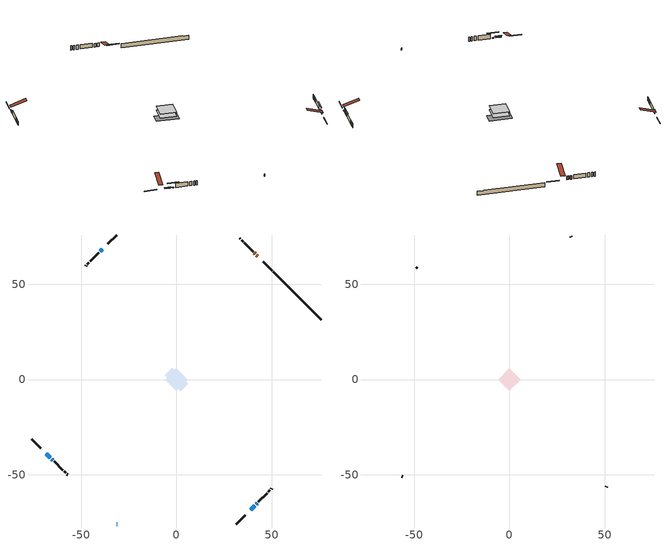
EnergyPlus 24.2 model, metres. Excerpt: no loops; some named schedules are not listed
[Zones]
conditioned space
 floor adiabatic (AdiabaticFloorConstruction): -6.03,0 0,6.03 6.03,0 0,-6.03 z0.7
 floor foundation (Slab1 construction): -6.25,2.24 -2.24,6.25 6.25,-2.24 2.24,-6.25 z-1.65
 wall outside (RimJoist1 construction): 31.4,-75.81 36.09,-71.12 / -75.81,-31.4 -71.12,-36.09 / -31.4,75.81 -36.09,71.12 / 50.15,57.06 45.46,61.75 z0.7:1
 wall outside (AdiabaticWallConstruction 1): 42.6,64.61 41.96,65.24 / 41.31,65.9 40.81,66.39 z0.7:2.73
 wall outside (AdiabaticWallConstruction): 38.95,-68.26 41.1,-66.1 z0.7:1.54; -68.26,-38.95 -66.1,-41.1 z0.7:1.31; -31.4,-75.81 -31.06,-75.81 z0.7:1.92; -38.95,68.26 -40.04,67.16 z0.7:2.02; 41.76,-65.45 42.35,-64.85 / -65.45,-41.76 -64.85,-42.35 z0.7:1.13
 wall outside (Wall1 construction): 43.01,-64.2 47.59,-59.61 / -64.2,-43.01 -59.61,-47.59 / -40.7,66.51 -45.28,61.92 / 40.16,67.05 35.57,71.63 z0.7:3.14
 wall outside (Wall2 construction): 48.25,-58.96 49.05,-58.16 / -58.96,-48.25 -58.16,-49.05 / -45.94,61.27 -46.74,60.47 / 34.92,72.29 34.12,73.09 z0.7:3.14
 wall outside (Wall3 construction): 49.71,-57.5 50.03,-57.18 / -57.5,-49.71 -57.18,-50.03 / -47.4,59.81 -47.72,59.49 / 33.46,73.74 33.14,74.07 z0.7:3.14
 wall foundation (FoundationWall1 construction): 50.81,56.4,-1.65 50.81,56.4,0.7 73.31,33.9,0.7 73.31,33.9,0.5 75.81,31.4,0.5 75.81,31.4,-1.65
 window (WindowConstruction): 38.95,-68.26 41.1,-66.1 z0.7:1.54
 window (WindowConstruction 1): -68.26,-38.95 -66.1,-41.1 z0.7:1.31
 window (WindowConstruction 3): -31.4,-75.81 -31.06,-75.81 z0.7:1.92
 window (WindowConstruction 2): -38.95,68.26 -40.04,67.16 z0.7:2.02
 window (WindowConstruction 4): 41.76,-65.45 42.35,-64.85 z0.7:1.13
 window (WindowConstruction 5): -65.45,-41.76 -64.85,-42.35 z0.7:1.13
 door (Door): 42.6,64.61 41.96,65.24 z0.7:2.73
 door (Door 1): 41.31,65.9 40.81,66.39 z0.7:2.73
 ceiling adiabatic (AdiabaticFloorConstruction): 0,-6.03 6.03,0 0,6.03 -6.03,0 z0.7
attic - vented
 floor to conditioned space (Floor1 construction Reversed): -6.03,0 0,6.03 6.03,0 0,-6.03 z3.14
 wall outside (Wall4 construction): 50.69,-56.52 51.11,-56.1 / -56.52,-50.69 -56.1,-51.11 / -48.38,58.83 -48.8,58.41 / 32.48,74.73 32.06,75.15 z0.7:3.14
 roof outside (Roof1 construction): 38.29,-68.91,3.14 32.42,-63.04,5.91 30.88,-64.59,5.91 36.75,-70.46,3.14; -68.91,-38.29,3.14 -63.04,-32.42,5.91 -64.59,-30.88,5.91 -70.46,-36.75,3.14; -38.29,68.91,3.14 -32.42,63.04,5.91 -30.88,64.59,5.91 -36.75,70.46,3.14; 43.26,63.95,3.14 37.39,58.08,5.91 38.93,56.53,5.91 44.8,62.4,3.14
shading: 41.25,-65.96 38.81,-68.4 39.1,-68.69 41.54,-66.25 z1.74; -65.96,-41.25 -68.4,-38.81 -68.69,-39.1 -66.25,-41.54 z1.51; -40.19,67.02 -38.81,68.4 -39.1,68.69 -40.48,67.31 z2.22; 44.22,-62.99 39.89,-67.31 40.19,-67.6 44.51,-63.28 z3.77; -62.99,-44.22 -67.31,-39.89 -67.6,-40.19 -63.28,-44.51 z3.77
[Building]
Building 1: Terrain=Suburbs
[Site:Location]
Edmonton Intl AP_AB: Latitude {deg}=53.31; Longitude {deg}=-113.58; Time Zone {hr}=-7; Elevation {m}=723; Keep Site Location Information=Yes
[Site:GroundTemperature:Shallow]
-1.56185, -3.61833, -3.78302, -2.80711, 1.11059, 5.01004, 8.39065, 10.5322, 10.7141, 8.97234, 5.67794, 1.89811
[Site:WaterMainsTemperature]
Calculation Method=Schedule; Temperature Schedule=mains temperature schedule
[Material] Roughness=Rough; Thermal Absorptance=0.9
Name | Thickness {m} | Conductivity {W/m-K} | Density {kg/m3} | Specific Heat {J/kg-K} | Solar Absorptance | Visible Absorptance
asphalt or fiberglass shingles | 0.00635 | 0.162714 | 1121.4 | 1465.45 | 0.4 | 0.4
ceiling loosefill ins | 0.169333 | 0.0480833 | 16.02 | 1046.75 | 0.7 | 0.7
ceiling stud and cavity | 0.1397 | 0.139188 | 65.682 | 1177.47 | 0.7 | 0.7
concrete 4.0 in. | 0.1016 | 1.803125 | 2242.8 | 837.4 | 0.7 | 0.7
concrete 8.0 in. | 0.2032 | 1.803125 | 2242.8 | 837.4 | 0.7 | 0.7
door material | 0.04445 | 0.053851 | 512.64 | 1214.23 | 0.7 | 0.7
exterior vertical ins | 0.0471996 | 0.029427 | 32.04 | 1214.23 | 0.7 | 0.7
floor covering | 0.0127 | 0.0433444 | 54.468 | 1339.84 | 0.6 | 0.6
floor rigid ins; wall rigid ins | 0.512978 | 0.029427 | 32.04 | 1214.23 | 0.7 | 0.7
floor stud and cavity | 0.1397 | 1.75129 | 37.0049 | 1207.88 | 0.7 | 0.7
furniture material conditioned space 1 | 0.1524 | 0.115458 | 640.8 | 1214.23 | 0.6 | 0.6
gypsum board | 0.0127 | 0.160291 | 801 | 837.4 | 0.6 | 0.6
gypsum board 1 | 0.0127 | 0.160291 | 801 | 837.4 | 0.7 | 0.7
osb sheathing 0.5 in. | 0.0127 | 0.115458 | 512.64 | 1214.23 | 0.7 | 0.7
osb sheathing 0.75 in. | 0.01905 | 0.115458 | 512.64 | 1214.23 | 0.7 | 0.7
osb sheathing 2.0 in. | 0.0508 | 0.115458 | 512.64 | 1214.23 | 0.7 | 0.7
rim joist stud and cavity | 0.0508 | 0.0329873 | 125.044 | 1163.47 | 0.6 | 0.6
wall stud and cavity | 0.1397 | 0.101068 | 139.0536 | 1170.24 | 0.7 | 0.7
wall stud and cavity 1 | 0.1397 | 0.0983129 | 139.0536 | 1170.24 | 0.7 | 0.7
wall stud and cavity 2 | 0.1397 | 0.123388 | 139.0536 | 1170.24 | 0.7 | 0.7
wall stud and cavity 3 | 0.0889 | 6.1454 | 50.32683 | 1063.81 | 0.6 | 0.6
wall stud and cavity 4 | 0.0889 | 0.380278 | 52.3479 | 1209.89 | 0.7 | 0.7
wall stud and cavity 5 | 0.0889 | 0.391764 | 83.0341 | 1211.67 | 0.7 | 0.7
wood siding | 0.0254 | 0.102417 | 544.68 | 1172.36 | 0.4 | 0.4
wood siding 1 | 0.00254 | 0.102417 | 544.68 | 1172.36 | 0.4 | 0.4
wood siding 2; wood siding 3; wood siding 4 | 0.0254 | 0.102417 | 544.68 | 1172.36 | 0.7 | 0.7
[WindowMaterial:SimpleGlazingSystem]
Name | U-Factor {W/m2-K} | Solar Heat Gain Coefficient
WindowMaterial | 4.24942 | 0.54
WindowMaterial 1 | 4.70366 | 0.52
WindowMaterial 2 | 3.80369 | 0.56
WindowMaterial 3 | 6.816439 | 0.72
WindowMaterial 4 | 2.70784 | 0.37
[Construction]
AdiabaticFloorConstruction: floor stud and cavity, floor rigid ins, osb sheathing 0.75 in., floor covering
AdiabaticWallConstruction: wood siding 3, wall rigid ins, wall stud and cavity 4, gypsum board
AdiabaticWallConstruction 1: wood siding 4, wall rigid ins, wall stud and cavity 4, gypsum board
Door; Door 1: door material
Floor1 construction Reversed: gypsum board, ceiling stud and cavity, ceiling loosefill ins
FoundationWall1 construction: concrete 8.0 in., gypsum board 1
furniture construction conditioned space 1: furniture material conditioned space 1
PartitionWallConstruction: gypsum board, wall stud and cavity 5, gypsum board
RimJoist1 construction: wood siding 2, osb sheathing 2.0 in., rim joist stud and cavity
Roof1 construction: asphalt or fiberglass shingles
Slab1 construction: concrete 4.0 in.
Wall1 construction: wood siding, osb sheathing 0.5 in., wall stud and cavity, gypsum board
Wall2 construction: wood siding, osb sheathing 0.5 in., wall stud and cavity 1, gypsum board
Wall3 construction: wood siding, osb sheathing 0.5 in., wall stud and cavity 2, gypsum board
Wall4 construction: wood siding 1, wall stud and cavity 3
WindowConstruction: WindowMaterial
WindowConstruction 1: WindowMaterial 1
WindowConstruction 2: WindowMaterial 2
WindowConstruction 3: WindowMaterial 3
WindowConstruction 4; WindowConstruction 5: WindowMaterial 4
[Zone] Multiplier=1; Part of Total Floor Area=Yes
Name | Volume {m3}
attic - vented | 32.6229
conditioned space | 352.5
[Space]
Name | Zone | Volume {m3}
attic - vented 1 | attic - vented | 32.6229
conditioned space 1 | conditioned space | 352.5
[ZoneInfiltration:EffectiveLeakageArea]
infil attic - vented 1: Zone or Space=attic - vented 1; Schedule=Always On Discrete; Effective Air Leakage Area {cm2}=2526.26; Stack Coefficient=0.000361969; Wind Coefficient=1.28545e-05
[ZoneMixing]
whole house fan mix: Zone or Space=attic - vented; Schedule=Always On Continuous; Design Flow Rate Calculation Method=Flow/Zone; Design Flow Rate {m3/s}=0; Source Zone or Space=conditioned space
[SurfaceProperty:ExposedFoundationPerimeter]
Slab1: Exposed Perimeter Calculation Method=TotalExposedPerimeter; Total Exposed Perimeter {m}=35.356
[InternalMass] Zone or ZoneList=conditioned space; Space or SpaceList=conditioned space 1
Name | Construction | Surface Area {m2}
furniture mass conditioned space 1 | furniture construction conditioned space 1 | 56.2799
partition wall mass | PartitionWallConstruction | 140.7
[Lights]
interior lighting: Zone or ZoneList or Space or SpaceList=conditioned space 1; Schedule=interior lighting schedule; Design Level Calculation Method=LightingLevel; Lighting Level {W}=343.2; Return Air Fraction=0; Fraction Radiant=0.6; Fraction Visible=0.2; Fraction Replaceable=1
[People]
occupants: Zone or ZoneList or Space or SpaceList=conditioned space 1; Number of People Schedule=occupants schedule; Number of People Calculation Method=People; Number of People=3; Fraction Radiant=0.314171; Sensible Heat Fraction=0.56303; Activity Level Schedule=occupants activity schedule; Carbon Dioxide Generation Rate {m3/s-W}=0; Enable ASHRAE 55 Comfort Warnings=No; Mean Radiant Temperature Calculation Type=EnclosureAveraged
[ElectricEquipment] Zone or ZoneList or Space or SpaceList=conditioned space 1; Design Level Calculation Method=EquipmentLevel
Name | Schedule | Design Level {W} | Fraction Latent | Fraction Radiant | Fraction Lost
clothes dryer | clothes dryer schedule | 140.772 | 0.015 | 0.081 | 0.85
clothes washer | clothes washer schedule | 32.1985 | 0.03 | 0.162 | 0.7
cooking range | cooking range schedule | 215.147 | 0.08 | 0.432 | 0.2
dishwasher | dishwasher schedule | 66.8632 | 0.3 | 0.18 | 0.4
fridge | fridge schedule | 72.9452 | 0 | 0.6 | 0
mech vent bath fan 0 | mech vent bath fan 0 schedule | 50.2 | 0 | 0 | 1
mech vent house fan | mech vent house fan schedule | 0 | 0 | 0 | 1
mech vent house fan cfis | mech vent house fan cfis schedule | 0 | 0 | 0 | 0
misc plug loads | misc plug loads schedule | 494.7 | 0.045 | 0.513 | 0.1
whole house fan | Always On Discrete | 0 | 0 | 0 | 1
[OtherEquipment] Zone or ZoneList or Space or SpaceList=conditioned space 1; Design Level Calculation Method=EquipmentLevel
Name | Fuel Type | Schedule | Design Level {W} | Fraction Latent | Fraction Radiant | Fraction Lost
clothes dryer 1 | Electricity | clothes dryer schedule | 0 | 0.015 | 0.081 | 0.85
cooking range 1 | Electricity | cooking range schedule | 0 | 0.08 | 0.432 | 0.2
general water use latent | None | general water use schedule | 62.594 | 1 | 0 | 0
general water use sensible | None | general water use schedule | -61.6891 | 0 | 0.6 | 0
mech vent house fan latent load | None | Always On Discrete | 0 | 1 | 0 | 0
mech vent house fan sensible load | None | Always On Discrete | 0 | 0 | 0 | 0
water heater energy adjustment1 | NaturalGas | Always On Discrete | 0.01 | 0 | 0 | 1
[ZoneInfiltration:DesignFlowRate] Zone or ZoneList or Space or SpaceList=conditioned space 1; Schedule=Always On Discrete; Design Flow Rate Calculation Method=Flow/Zone; Design Flow Rate {m3/s}=0
infil flow; natural vent flow; whole house fan flow
[AvailabilityManager:Scheduled]
furnace airloop Availability Manager: Schedule=Always On Discrete
[Foundation:Kiva]
Foundation Kiva 1: Initial Indoor Air Temperature {C}=18; Wall Height Above Grade {m}=0.700004; Wall Depth Below Slab {m}=0.2032; Custom Block Material Name 1=exterior vertical ins; Custom Block Depth 1 {m}=2.350008; Custom Block X Position 1 {m}=0.2159; Custom Block Z Position 1 {m}=0
[Foundation:Kiva:Settings]
Soil Conductivity {W/m-K}=0.849921; Soil Density {kg/m3}=1842.3; Soil Specific Heat {J/kg-K}=418.7; Ground Solar Absorptivity=0.9; Ground Thermal Absorptivity=0.9; Ground Surface Roughness {m}=0.03; Far-Field Width {m}=40; Deep-Ground Boundary Condition=ZeroFlux; Deep-Ground Depth {m}=40; Minimum Cell Dimension {m}=0.2; Maximum Cell Growth Coefficient=3; Simulation Timestep=Timestep
[Exterior:Lights]
exterior lighting: Schedule=exterior lighting schedule; Design Level {W}=75.6
[EnergyManagementSystem:GlobalVariable]
furnace_airloop_Fan_RTF
infil_program_Qfan
infil_program_Qinf
natural_vent_program_Qnv
natural_vent_program_Qwhf
[EnergyManagementSystem:Sensor]
Name | Output:Variable or Output:Meter Index Key | Output:Variable or Output:Meter
airflow_gain | infil flow | Infiltration Sensible Heat Gain Energy
airflow_gain_1 | natural vent flow | Infiltration Sensible Heat Gain Energy
airflow_gain_2 | whole house fan flow | Infiltration Sensible Heat Gain Energy
airflow_loss | infil flow | Infiltration Sensible Heat Loss Energy
airflow_loss_1 | natural vent flow | Infiltration Sensible Heat Loss Energy
airflow_loss_2 | whole house fan flow | Infiltration Sensible Heat Loss Energy
clg_load_cond |  | Cooling:EnergyTransfer:Zone:CONDITIONED SPACE
clg_sp_s; clg_sp_s_1 | cooling setpoint | Schedule Value
clothes_dryer_exhaust_0_sch_s | clothes dryer exhaust 0 schedule | Schedule Value
cool_season | cooling season schedule | Schedule Value
htg_load_cond |  | Heating:EnergyTransfer:Zone:CONDITIONED SPACE
htg_sp_s; htg_sp_s_1 | heating setpoint | Schedule Value
ig_ee_conv | clothes dryer | Electric Equipment Convective Heating Energy
ig_ee_conv_2 | cooking range | Electric Equipment Convective Heating Energy
ig_ee_conv_4 | fridge | Electric Equipment Convective Heating Energy
ig_ee_conv_5 | misc plug loads | Electric Equipment Convective Heating Energy
ig_ee_conv_6 | whole house fan | Electric Equipment Convective Heating Energy
ig_ee_rad | clothes dryer | Electric Equipment Radiant Heating Energy
ig_ee_rad_2 | cooking range | Electric Equipment Radiant Heating Energy
ig_ee_rad_4 | fridge | Electric Equipment Radiant Heating Energy
ig_ee_rad_5 | misc plug loads | Electric Equipment Radiant Heating Energy
ig_ee_rad_6 | whole house fan | Electric Equipment Radiant Heating Energy
ig_lgt_conv | interior lighting | Lights Convective Heating Energy
ig_lgt_rad | interior lighting | Lights Radiant Heating Energy
ig_lgt_vis | interior lighting | Lights Visible Radiation Heating Energy
ig_oe_conv | clothes dryer 1 | Other Equipment Convective Heating Energy
ig_oe_conv_1 | cooking range 1 | Other Equipment Convective Heating Energy
ig_oe_conv_2 | general water use latent | Other Equipment Convective Heating Energy
ig_oe_conv_3 | general water use sensible | Other Equipment Convective Heating Energy
ig_oe_conv_4 | water heater energy adjustment1 | Other Equipment Convective Heating Energy
ig_oe_rad | clothes dryer 1 | Other Equipment Radiant Heating Energy
ig_oe_rad_1 | cooking range 1 | Other Equipment Radiant Heating Energy
ig_oe_rad_2 | general water use latent | Other Equipment Radiant Heating Energy
ig_oe_rad_3 | general water use sensible | Other Equipment Radiant Heating Energy
ig_oe_rad_4 | water heater energy adjustment1 | Other Equipment Radiant Heating Energy
ig_ppl_conv | occupants | People Convective Heating Energy
ig_ppl_rad | occupants | People Radiant Heating Energy
im_conv | furniture mass conditioned space 1 | Surface Inside Face Convection Heat Gain Energy
im_conv_1 | partition wall mass | Surface Inside Face Convection Heat Gain Energy
im_ig | furniture mass conditioned space 1 | Surface Inside Face Internal Gains Radiation Heat Gain Energy
im_ig_1 | partition wall mass | Surface Inside Face Internal Gains Radiation Heat Gain Energy
im_lgt | furniture mass conditioned space 1 | Surface Inside Face Lights Radiation Heat Gain Energy
im_lgt_1 | partition wall mass | Surface Inside Face Lights Radiation Heat Gain Energy
im_sol | furniture mass conditioned space 1 | Surface Inside Face Solar Radiation Heat Gain Energy
im_sol_1 | partition wall mass | Surface Inside Face Solar Radiation Heat Gain Energy
im_surf | furniture mass conditioned space 1 | Surface Inside Face Net Surface Thermal Radiation Heat Gain Energy
im_surf_1 | partition wall mass | Surface Inside Face Net Surface Thermal Radiation Heat Gain Energy
mech_vent_bath_fan_0_sch_s | mech vent bath fan 0 schedule | Schedule Value
mv_conv | mech vent bath fan 0 | Electric Equipment Convective Heating Energy
mv_conv_1 | mech vent house fan | Electric Equipment Convective Heating Energy
mv_conv_2 | mech vent house fan cfis | Electric Equipment Convective Heating Energy
mv_conv_3 | mech vent house fan latent load | Other Equipment Convective Heating Energy
mv_conv_4 | mech vent house fan sensible load | Other Equipment Convective Heating Energy
mv_rad | mech vent bath fan 0 | Electric Equipment Radiant Heating Energy
mv_rad_1 | mech vent house fan | Electric Equipment Radiant Heating Energy
mv_rad_2 | mech vent house fan cfis | Electric Equipment Radiant Heating Energy
mv_rad_3 | mech vent house fan latent load | Other Equipment Radiant Heating Energy
mv_rad_4 | mech vent house fan sensible load | Other Equipment Radiant Heating Energy
natural_vent_s | natural vent schedule | Schedule Value
out_pb_s |  | Site Outdoor Air Barometric Pressure
out_wt_s |  | Site Outdoor Air Humidity Ratio
site_vw_s |  | Site Wind Speed
ss_back_out | Window1 | Surface Window Shortwave from Zone Back Out Window Heat Transfer Rate
ss_back_out_1 | Window2 | Surface Window Shortwave from Zone Back Out Window Heat Transfer Rate
ss_back_out_2 | Window5 | Surface Window Shortwave from Zone Back Out Window Heat Transfer Rate
ss_back_out_3 | Window6 | Surface Window Shortwave from Zone Back Out Window Heat Transfer Rate
ss_back_out_4 | Window7 | Surface Window Shortwave from Zone Back Out Window Heat Transfer Rate
ss_back_out_5 | Window8 | Surface Window Shortwave from Zone Back Out Window Heat Transfer Rate
ss_conv | Door1 | Surface Inside Face Convection Heat Gain Energy
ss_conv_1 | Door2 | Surface Inside Face Convection Heat Gain Energy
ss_conv_2 | Window1 | Surface Inside Face Convection Heat Gain Energy
ss_conv_3 | Window2 | Surface Inside Face Convection Heat Gain Energy
ss_conv_4 | Window5 | Surface Inside Face Convection Heat Gain Energy
ss_conv_5 | Window6 | Surface Inside Face Convection Heat Gain Energy
ss_conv_6 | Window7 | Surface Inside Face Convection Heat Gain Energy
ss_conv_7 | Window8 | Surface Inside Face Convection Heat Gain Energy
ss_ig | Door1 | Surface Inside Face Internal Gains Radiation Heat Gain Energy
ss_ig_1 | Door2 | Surface Inside Face Internal Gains Radiation Heat Gain Energy
ss_ig_2 | Window1 | Surface Inside Face Internal Gains Radiation Heat Gain Energy
ss_ig_3 | Window2 | Surface Inside Face Internal Gains Radiation Heat Gain Energy
ss_ig_4 | Window5 | Surface Inside Face Internal Gains Radiation Heat Gain Energy
ss_ig_5 | Window6 | Surface Inside Face Internal Gains Radiation Heat Gain Energy
ss_ig_6 | Window7 | Surface Inside Face Internal Gains Radiation Heat Gain Energy
ss_ig_7 | Window8 | Surface Inside Face Internal Gains Radiation Heat Gain Energy
ss_lgt | Door1 | Surface Inside Face Lights Radiation Heat Gain Energy
ss_lgt_1 | Door2 | Surface Inside Face Lights Radiation Heat Gain Energy
ss_sol | Door1 | Surface Inside Face Solar Radiation Heat Gain Energy
ss_sol_1 | Door2 | Surface Inside Face Solar Radiation Heat Gain Energy
ss_surf | Door1 | Surface Inside Face Net Surface Thermal Radiation Heat Gain Energy
ss_surf_1 | Door2 | Surface Inside Face Net Surface Thermal Radiation Heat Gain Energy
ss_surf_2 | Window1 | Surface Inside Face Net Surface Thermal Radiation Heat Gain Energy
ss_surf_3 | Window2 | Surface Inside Face Net Surface Thermal Radiation Heat Gain Energy
ss_surf_4 | Window5 | Surface Inside Face Net Surface Thermal Radiation Heat Gain Energy
ss_surf_5 | Window6 | Surface Inside Face Net Surface Thermal Radiation Heat Gain Energy
ss_surf_6 | Window7 | Surface Inside Face Net Surface Thermal Radiation Heat Gain Energy
ss_surf_7 | Window8 | Surface Inside Face Net Surface Thermal Radiation Heat Gain Energy
ss_trans_in | Window1 | Surface Window Transmitted Solar Radiation Rate
ss_trans_in_1 | Window2 | Surface Window Transmitted Solar Radiation Rate
ss_trans_in_2 | Window5 | Surface Window Transmitted Solar Radiation Rate
ss_trans_in_3 | Window6 | Surface Window Transmitted Solar Radiation Rate
ss_trans_in_4 | Window7 | Surface Window Transmitted Solar Radiation Rate
ss_trans_in_5 | Window8 | Surface Window Transmitted Solar Radiation Rate
ss_trans_out | Window1 | Surface Inside Face Initial Transmitted Diffuse Transmitted Out Window Solar Radiation Rate
ss_trans_out_1 | Window2 | Surface Inside Face Initial Transmitted Diffuse Transmitted Out Window Solar Radiation Rate
ss_trans_out_2 | Window5 | Surface Inside Face Initial Transmitted Diffuse Transmitted Out Window Solar Radiation Rate
ss_trans_out_3 | Window6 | Surface Inside Face Initial Transmitted Diffuse Transmitted Out Window Solar Radiation Rate
ss_trans_out_4 | Window7 | Surface Inside Face Initial Transmitted Diffuse Transmitted Out Window Solar Radiation Rate
ss_trans_out_5 | Window8 | Surface Inside Face Initial Transmitted Diffuse Transmitted Out Window Solar Radiation Rate
s_conv | Floor1 | Surface Inside Face Convection Heat Gain Energy
s_conv_1 | FoundationWall1 | Surface Inside Face Convection Heat Gain Energy
s_conv_10 | Wall1:225 | Surface Inside Face Convection Heat Gain Energy
s_conv_11 | Wall1:315 | Surface Inside Face Convection Heat Gain Energy
s_conv_12 | Wall1:45 | Surface Inside Face Convection Heat Gain Energy
s_conv_13 | Wall2:135 | Surface Inside Face Convection Heat Gain Energy
s_conv_14 | Wall2:225 | Surface Inside Face Convection Heat Gain Energy
s_conv_15 | Wall2:315 | Surface Inside Face Convection Heat Gain Energy
s_conv_16 | Wall2:45 | Surface Inside Face Convection Heat Gain Energy
s_conv_17 | Wall3:135 | Surface Inside Face Convection Heat Gain Energy
s_conv_18 | Wall3:225 | Surface Inside Face Convection Heat Gain Energy
s_conv_19 | Wall3:315 | Surface Inside Face Convection Heat Gain Energy
s_conv_2 | inferred conditioned ceiling | Surface Inside Face Convection Heat Gain Energy
s_conv_20 | Wall3:45 | Surface Inside Face Convection Heat Gain Energy
s_conv_3 | inferred conditioned floor | Surface Inside Face Convection Heat Gain Energy
s_conv_4 | RimJoist1:135 | Surface Inside Face Convection Heat Gain Energy
s_conv_5 | RimJoist1:225 | Surface Inside Face Convection Heat Gain Energy
s_conv_6 | RimJoist1:315 | Surface Inside Face Convection Heat Gain Energy
s_conv_7 | RimJoist1:45 | Surface Inside Face Convection Heat Gain Energy
s_conv_8 | Slab1 | Surface Inside Face Convection Heat Gain Energy
s_conv_9 | Wall1:135 | Surface Inside Face Convection Heat Gain Energy
s_ig | Floor1 | Surface Inside Face Internal Gains Radiation Heat Gain Energy
s_ig_1 | FoundationWall1 | Surface Inside Face Internal Gains Radiation Heat Gain Energy
s_ig_10 | Wall1:225 | Surface Inside Face Internal Gains Radiation Heat Gain Energy
s_ig_11 | Wall1:315 | Surface Inside Face Internal Gains Radiation Heat Gain Energy
s_ig_12 | Wall1:45 | Surface Inside Face Internal Gains Radiation Heat Gain Energy
s_ig_13 | Wall2:135 | Surface Inside Face Internal Gains Radiation Heat Gain Energy
s_ig_14 | Wall2:225 | Surface Inside Face Internal Gains Radiation Heat Gain Energy
s_ig_15 | Wall2:315 | Surface Inside Face Internal Gains Radiation Heat Gain Energy
s_ig_16 | Wall2:45 | Surface Inside Face Internal Gains Radiation Heat Gain Energy
s_ig_17 | Wall3:135 | Surface Inside Face Internal Gains Radiation Heat Gain Energy
s_ig_18 | Wall3:225 | Surface Inside Face Internal Gains Radiation Heat Gain Energy
s_ig_19 | Wall3:315 | Surface Inside Face Internal Gains Radiation Heat Gain Energy
s_ig_2 | inferred conditioned ceiling | Surface Inside Face Internal Gains Radiation Heat Gain Energy
s_ig_20 | Wall3:45 | Surface Inside Face Internal Gains Radiation Heat Gain Energy
s_ig_3 | inferred conditioned floor | Surface Inside Face Internal Gains Radiation Heat Gain Energy
s_ig_4 | RimJoist1:135 | Surface Inside Face Internal Gains Radiation Heat Gain Energy
s_ig_5 | RimJoist1:225 | Surface Inside Face Internal Gains Radiation Heat Gain Energy
s_ig_6 | RimJoist1:315 | Surface Inside Face Internal Gains Radiation Heat Gain Energy
s_ig_7 | RimJoist1:45 | Surface Inside Face Internal Gains Radiation Heat Gain Energy
s_ig_8 | Slab1 | Surface Inside Face Internal Gains Radiation Heat Gain Energy
s_ig_9 | Wall1:135 | Surface Inside Face Internal Gains Radiation Heat Gain Energy
s_lgt | Floor1 | Surface Inside Face Lights Radiation Heat Gain Energy
s_lgt_1 | FoundationWall1 | Surface Inside Face Lights Radiation Heat Gain Energy
s_lgt_10 | Wall1:225 | Surface Inside Face Lights Radiation Heat Gain Energy
s_lgt_11 | Wall1:315 | Surface Inside Face Lights Radiation Heat Gain Energy
s_lgt_12 | Wall1:45 | Surface Inside Face Lights Radiation Heat Gain Energy
s_lgt_13 | Wall2:135 | Surface Inside Face Lights Radiation Heat Gain Energy
s_lgt_14 | Wall2:225 | Surface Inside Face Lights Radiation Heat Gain Energy
s_lgt_15 | Wall2:315 | Surface Inside Face Lights Radiation Heat Gain Energy
s_lgt_16 | Wall2:45 | Surface Inside Face Lights Radiation Heat Gain Energy
s_lgt_17 | Wall3:135 | Surface Inside Face Lights Radiation Heat Gain Energy
s_lgt_18 | Wall3:225 | Surface Inside Face Lights Radiation Heat Gain Energy
s_lgt_19 | Wall3:315 | Surface Inside Face Lights Radiation Heat Gain Energy
s_lgt_2 | inferred conditioned ceiling | Surface Inside Face Lights Radiation Heat Gain Energy
s_lgt_20 | Wall3:45 | Surface Inside Face Lights Radiation Heat Gain Energy
s_lgt_3 | inferred conditioned floor | Surface Inside Face Lights Radiation Heat Gain Energy
s_lgt_4 | RimJoist1:135 | Surface Inside Face Lights Radiation Heat Gain Energy
s_lgt_5 | RimJoist1:225 | Surface Inside Face Lights Radiation Heat Gain Energy
s_lgt_6 | RimJoist1:315 | Surface Inside Face Lights Radiation Heat Gain Energy
s_lgt_7 | RimJoist1:45 | Surface Inside Face Lights Radiation Heat Gain Energy
s_lgt_8 | Slab1 | Surface Inside Face Lights Radiation Heat Gain Energy
s_lgt_9 | Wall1:135 | Surface Inside Face Lights Radiation Heat Gain Energy
s_sol | Floor1 | Surface Inside Face Solar Radiation Heat Gain Energy
s_sol_1 | FoundationWall1 | Surface Inside Face Solar Radiation Heat Gain Energy
s_sol_10 | Wall1:225 | Surface Inside Face Solar Radiation Heat Gain Energy
s_sol_11 | Wall1:315 | Surface Inside Face Solar Radiation Heat Gain Energy
